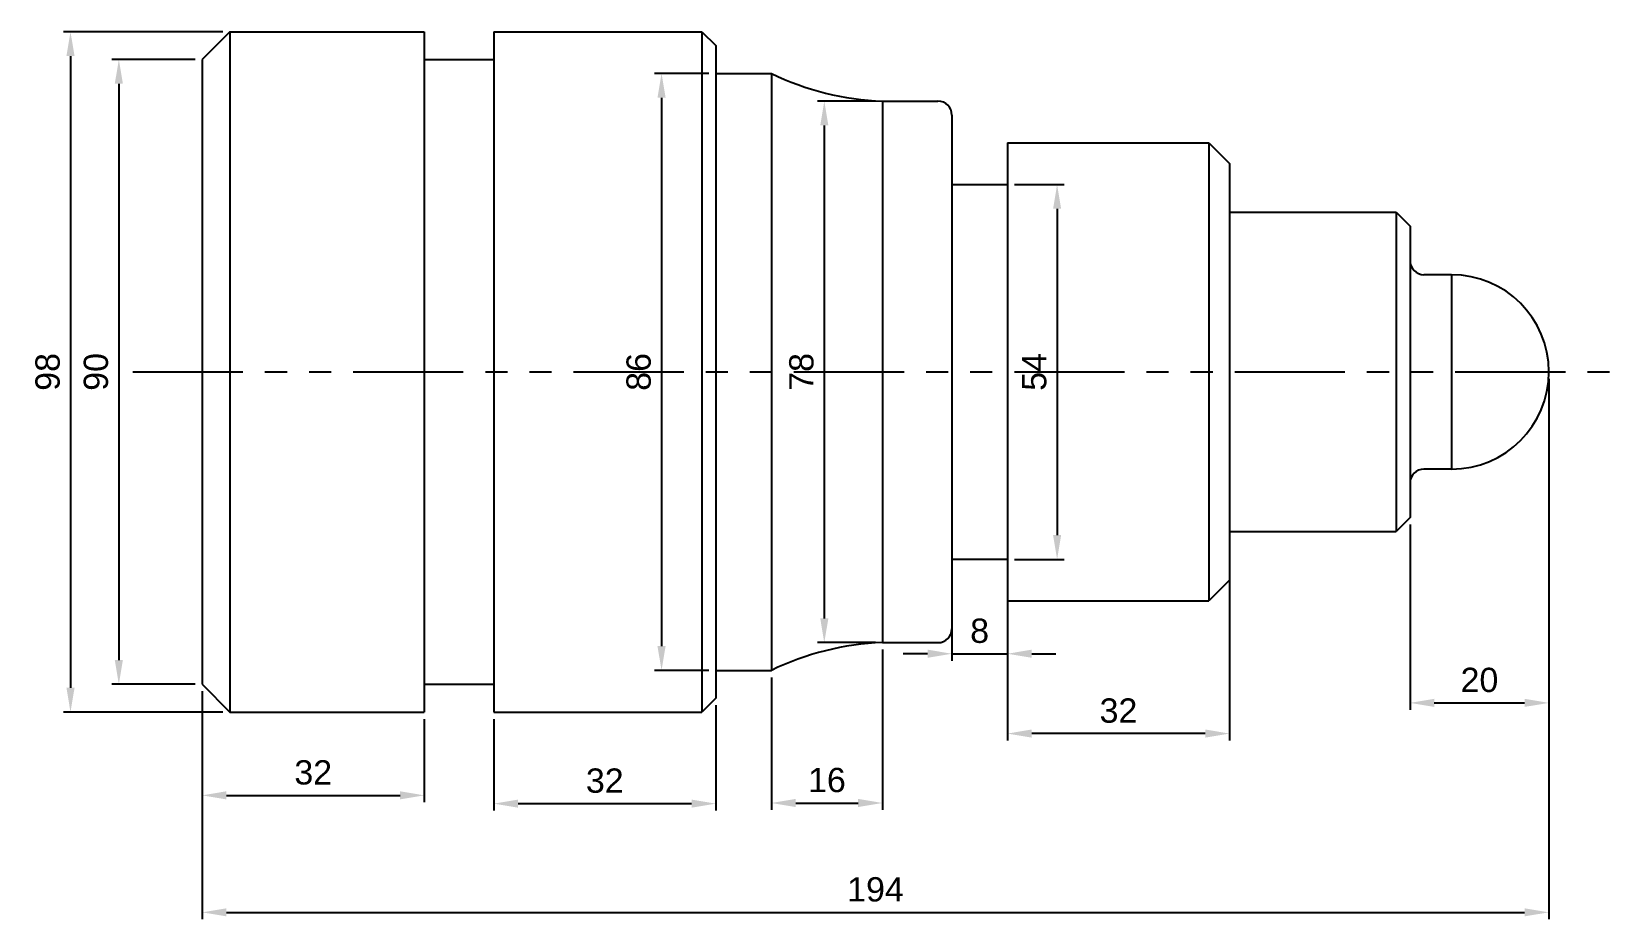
# Model space of a CAD drawing. Header units: millimetres. Extents: x 495 to 723, y 188 to 316.
import ezdxf

# ---------------------------------------------------------------- set-up
doc = ezdxf.new("R2010")
doc.units = ezdxf.units.MM
doc.linetypes.add('PHANTOM2', pattern=[31.75, 15.875, -3.175, 3.175, -3.175, 3.175, -3.175])
doc.layers.add('CENTER', color=4, linetype='PHANTOM2', lineweight=25)
doc.layers.add('DIM', color=3, linetype='Continuous', lineweight=25)
doc.layers.add('SHAPE', color=7, linetype='Continuous')
doc.styles.get("Standard").update_dxf_attribs({"font": 'arial.ttf'})
doc.dimstyles.new('AM_ISO$0', dxfattribs={"dimtxt": 3.5, "dimasz": 3.5, "dimexe": 1, "dimexo": 1, "dimgap": 1.5, "dimtad": 1, "dimdsep": 46, "dimtxsty": 'Standard', "dimcen": 0, "dimclrd": 256, "dimclre": 256, "dimclrt": 2, "dimadec": 0, "dimazin": 2, "dimtp": 0.1, "dimtm": 0.1, "dimtfac": 0.71, "dimtdec": 3, "dimtmove": 0, "dimatfit": 3, "dimfxl": 1, "dimlwd": -1, "dimlwe": -1, "dimarcsym": 1})

# ---------------------------------------------------------------- blocks, each defined once
blk = doc.blocks.new('*D2')
at = {"layer": 'Defpoints', "color": 0, "transparency": 16777216}
for p in [(519.45, 312.26), (507.45, 222.26), (519.45, 222.26)]:
    blk.add_point(p, dxfattribs=at)
at = {"layer": 'DIM', "linetype": 'ByBlock', "transparency": 16777216}
for p, q in [((518.45, 312.26), (506.45, 312.26)), ((507.45, 308.76), (507.45, 225.76)), ((518.45, 222.26), (506.45, 222.26))]:
    blk.add_line(p, q, dxfattribs=at)
at = {"layer": 'DIM', "transparency": 16777216}
for points in [[(506.86, 308.76), (508.03, 308.76), (507.45, 312.26)], [(506.86, 225.76), (508.03, 225.76), (507.45, 222.26)]]:
    blk.add_solid(points, dxfattribs=at)
at = {"layer": 'DIM', "color": 2, "transparency": 16777216, "insert": (504.16, 267.26), "char_height": 3.5, "attachment_point": 5, "rotation": 90}
blk.add_mtext('90', dxfattribs=at)
blk = doc.blocks.new('*D3')
at = {"layer": 'Defpoints', "color": 0, "transparency": 16777216}
for p in [(523.45, 316.26), (500.48, 218.26), (523.45, 218.26)]:
    blk.add_point(p, dxfattribs=at)
at = {"layer": 'DIM', "linetype": 'ByBlock', "transparency": 16777216}
for p, q in [((522.45, 316.26), (499.48, 316.26)), ((500.48, 312.76), (500.48, 221.76)), ((522.45, 218.26), (499.48, 218.26))]:
    blk.add_line(p, q, dxfattribs=at)
at = {"layer": 'DIM', "transparency": 16777216}
for points in [[(499.9, 312.76), (501.07, 312.76), (500.48, 316.26)], [(499.9, 221.76), (501.07, 221.76), (500.48, 218.26)]]:
    blk.add_solid(points, dxfattribs=at)
at = {"layer": 'DIM', "color": 2, "transparency": 16777216, "insert": (497.2, 267.26), "char_height": 3.5, "attachment_point": 5, "rotation": 90}
blk.add_mtext('98', dxfattribs=at)
blk = doc.blocks.new('*D4')
at = {"layer": 'Defpoints', "color": 0, "transparency": 16777216}
for p in [(593.45, 310.26), (585.63, 224.26), (593.45, 224.26)]:
    blk.add_point(p, dxfattribs=at)
at = {"layer": 'DIM', "linetype": 'ByBlock', "transparency": 16777216}
for p, q in [((592.45, 310.26), (584.63, 310.26)), ((585.63, 306.76), (585.63, 227.76)), ((592.45, 224.26), (584.63, 224.26))]:
    blk.add_line(p, q, dxfattribs=at)
at = {"layer": 'DIM', "transparency": 16777216}
for points in [[(585.04, 306.76), (586.21, 306.76), (585.63, 310.26)], [(585.04, 227.76), (586.21, 227.76), (585.63, 224.26)]]:
    blk.add_solid(points, dxfattribs=at)
at = {"layer": 'DIM', "color": 2, "transparency": 16777216, "insert": (582.34, 267.26), "char_height": 3.5, "attachment_point": 5, "rotation": 90}
blk.add_mtext('86', dxfattribs=at)
blk = doc.blocks.new('*D5')
at = {"layer": 'Defpoints', "color": 0, "transparency": 16777216}
for p in [(617.45, 306.26), (609.07, 228.26), (617.45, 228.26)]:
    blk.add_point(p, dxfattribs=at)
at = {"layer": 'DIM', "linetype": 'ByBlock', "transparency": 16777216}
for p, q in [((616.45, 306.26), (608.07, 306.26)), ((609.07, 302.76), (609.07, 231.76)), ((616.45, 228.26), (608.07, 228.26))]:
    blk.add_line(p, q, dxfattribs=at)
at = {"layer": 'DIM', "transparency": 16777216}
for points in [[(608.49, 302.76), (609.66, 302.76), (609.07, 306.26)], [(608.49, 231.76), (609.66, 231.76), (609.07, 228.26)]]:
    blk.add_solid(points, dxfattribs=at)
at = {"layer": 'DIM', "color": 2, "transparency": 16777216, "insert": (605.79, 267.26), "char_height": 3.5, "attachment_point": 5, "rotation": 90}
blk.add_mtext('78', dxfattribs=at)
blk = doc.blocks.new('*D6')
at = {"layer": 'Defpoints', "color": 0, "transparency": 16777216}
for p in [(635.45, 294.26), (635.45, 240.26), (642.61, 240.26)]:
    blk.add_point(p, dxfattribs=at)
at = {"layer": 'DIM', "linetype": 'ByBlock', "transparency": 16777216}
for p, q in [((636.45, 294.26), (643.61, 294.26)), ((642.61, 290.76), (642.61, 243.76)), ((636.45, 240.26), (643.61, 240.26))]:
    blk.add_line(p, q, dxfattribs=at)
at = {"layer": 'DIM', "transparency": 16777216}
for points in [[(642.03, 290.76), (643.19, 290.76), (642.61, 294.26)], [(642.03, 243.76), (643.19, 243.76), (642.61, 240.26)]]:
    blk.add_solid(points, dxfattribs=at)
at = {"layer": 'DIM', "color": 2, "transparency": 16777216, "insert": (639.33, 267.26), "char_height": 3.5, "attachment_point": 5, "rotation": 90}
blk.add_mtext('54', dxfattribs=at)
blk = doc.blocks.new('*D7')
at = {"layer": 'Defpoints', "color": 0, "transparency": 16777216}
for p in [(713.45, 267.26), (519.45, 222.26), (713.45, 189.41)]:
    blk.add_point(p, dxfattribs=at)
at = {"layer": 'DIM', "linetype": 'ByBlock', "transparency": 16777216}
for p, q in [((713.45, 266.26), (713.45, 188.41)), ((519.45, 221.26), (519.45, 188.41)), ((522.95, 189.41), (709.95, 189.41))]:
    blk.add_line(p, q, dxfattribs=at)
at = {"layer": 'DIM', "transparency": 16777216}
for points in [[(522.95, 189.99), (522.95, 188.83), (519.45, 189.41)], [(709.95, 189.99), (709.95, 188.83), (713.45, 189.41)]]:
    blk.add_solid(points, dxfattribs=at)
at = {"layer": 'DIM', "color": 2, "transparency": 16777216, "insert": (616.45, 192.7), "char_height": 3.5, "attachment_point": 5}
blk.add_mtext('194', dxfattribs=at)
blk = doc.blocks.new('*D8')
at = {"layer": 'Defpoints', "color": 0, "transparency": 16777216}
for p in [(519.45, 222.26), (551.45, 218.26), (551.45, 206.26)]:
    blk.add_point(p, dxfattribs=at)
at = {"layer": 'DIM', "linetype": 'ByBlock', "transparency": 16777216}
for p, q in [((519.45, 221.26), (519.45, 205.26)), ((551.45, 217.26), (551.45, 205.26)), ((522.95, 206.26), (547.95, 206.26))]:
    blk.add_line(p, q, dxfattribs=at)
at = {"layer": 'DIM', "transparency": 16777216}
for points in [[(522.95, 206.85), (522.95, 205.68), (519.45, 206.26)], [(547.95, 206.85), (547.95, 205.68), (551.45, 206.26)]]:
    blk.add_solid(points, dxfattribs=at)
at = {"layer": 'DIM', "color": 2, "transparency": 16777216, "insert": (535.45, 209.55), "char_height": 3.5, "attachment_point": 5}
blk.add_mtext('32', dxfattribs=at)
blk = doc.blocks.new('*D9')
at = {"layer": 'Defpoints', "color": 0, "transparency": 16777216}
for p in [(593.45, 220.26), (561.45, 218.26), (593.45, 205.07)]:
    blk.add_point(p, dxfattribs=at)
at = {"layer": 'DIM', "linetype": 'ByBlock', "transparency": 16777216}
for p, q in [((561.45, 217.26), (561.45, 204.07)), ((593.45, 219.26), (593.45, 204.07)), ((564.95, 205.07), (589.95, 205.07))]:
    blk.add_line(p, q, dxfattribs=at)
at = {"layer": 'DIM', "transparency": 16777216}
for points in [[(564.95, 205.65), (564.95, 204.49), (561.45, 205.07)], [(589.95, 205.65), (589.95, 204.49), (593.45, 205.07)]]:
    blk.add_solid(points, dxfattribs=at)
at = {"layer": 'DIM', "color": 2, "transparency": 16777216, "insert": (577.45, 208.36), "char_height": 3.5, "attachment_point": 5}
blk.add_mtext('32', dxfattribs=at)
blk = doc.blocks.new('*D10')
at = {"layer": 'Defpoints', "color": 0, "transparency": 16777216}
for p in [(617.45, 228.26), (601.45, 224.26), (617.45, 205.16)]:
    blk.add_point(p, dxfattribs=at)
at = {"layer": 'DIM', "linetype": 'ByBlock', "transparency": 16777216}
for p, q in [((617.45, 227.26), (617.45, 204.16)), ((601.45, 223.26), (601.45, 204.16)), ((604.95, 205.16), (613.95, 205.16))]:
    blk.add_line(p, q, dxfattribs=at)
at = {"layer": 'DIM', "transparency": 16777216}
for points in [[(604.95, 205.75), (604.95, 204.58), (601.45, 205.16)], [(613.95, 205.75), (613.95, 204.58), (617.45, 205.16)]]:
    blk.add_solid(points, dxfattribs=at)
at = {"layer": 'DIM', "color": 2, "transparency": 16777216, "insert": (609.45, 208.45), "char_height": 3.5, "attachment_point": 5}
blk.add_mtext('16', dxfattribs=at)
blk = doc.blocks.new('*D11')
at = {"layer": 'Defpoints', "color": 0, "transparency": 16777216}
for p in [(627.45, 240.26), (635.45, 240.26), (635.45, 226.66)]:
    blk.add_point(p, dxfattribs=at)
at = {"layer": 'DIM', "linetype": 'ByBlock', "transparency": 16777216}
for p, q in [((627.45, 239.26), (627.45, 225.66)), ((635.45, 239.26), (635.45, 225.66)), ((623.95, 226.66), (620.45, 226.66)), ((627.45, 226.66), (635.45, 226.66)), ((638.95, 226.66), (642.45, 226.66))]:
    blk.add_line(p, q, dxfattribs=at)
at = {"layer": 'DIM', "transparency": 16777216}
for points in [[(623.95, 227.25), (623.95, 226.08), (627.45, 226.66)], [(638.95, 227.25), (638.95, 226.08), (635.45, 226.66)]]:
    blk.add_solid(points, dxfattribs=at)
at = {"layer": 'DIM', "color": 2, "transparency": 16777216, "insert": (631.45, 229.95), "char_height": 3.5, "attachment_point": 5}
blk.add_mtext('8', dxfattribs=at)
blk = doc.blocks.new('*D12')
at = {"layer": 'Defpoints', "color": 0, "transparency": 16777216}
for p in [(667.45, 244.26), (635.45, 234.26), (635.45, 215.16)]:
    blk.add_point(p, dxfattribs=at)
at = {"layer": 'DIM', "linetype": 'ByBlock', "transparency": 16777216}
for p, q in [((667.45, 243.26), (667.45, 214.16)), ((635.45, 233.26), (635.45, 214.16)), ((663.95, 215.16), (638.95, 215.16))]:
    blk.add_line(p, q, dxfattribs=at)
at = {"layer": 'DIM', "transparency": 16777216}
for points in [[(638.95, 215.75), (638.95, 214.58), (635.45, 215.16)], [(663.95, 215.75), (663.95, 214.58), (667.45, 215.16)]]:
    blk.add_solid(points, dxfattribs=at)
at = {"layer": 'DIM', "color": 2, "transparency": 16777216, "insert": (651.45, 218.45), "char_height": 3.5, "attachment_point": 5}
blk.add_mtext('32', dxfattribs=at)
blk = doc.blocks.new('*D13')
at = {"layer": 'Defpoints', "color": 0, "transparency": 16777216}
for p in [(713.45, 267.26), (693.45, 246.26), (713.45, 219.58)]:
    blk.add_point(p, dxfattribs=at)
at = {"layer": 'DIM', "linetype": 'ByBlock', "transparency": 16777216}
for p, q in [((713.45, 266.26), (713.45, 218.58)), ((693.45, 245.26), (693.45, 218.58)), ((696.95, 219.58), (709.95, 219.58))]:
    blk.add_line(p, q, dxfattribs=at)
at = {"layer": 'DIM', "transparency": 16777216}
for points in [[(696.95, 220.17), (696.95, 219), (693.45, 219.58)], [(709.95, 220.17), (709.95, 219), (713.45, 219.58)]]:
    blk.add_solid(points, dxfattribs=at)
at = {"layer": 'DIM', "color": 2, "transparency": 16777216, "insert": (703.45, 222.87), "char_height": 3.5, "attachment_point": 5}
blk.add_mtext('20', dxfattribs=at)

msp = doc.modelspace()

# ---------------------------------------------------------------- linework, layer by layer
at = {"layer": 'CENTER'}
msp.add_line((509.448, 267.264), (723.448, 267.264), dxfattribs=at)
at = {"layer": 'SHAPE'}
for p, q in [((523.448, 316.264), (519.448, 312.264)), ((523.448, 316.264), (551.448, 316.264)), ((523.448, 316.264), (523.448, 218.264)), ((551.448, 316.264), (551.448, 218.264)), ((561.448, 316.264), (561.448, 218.264)), ((561.448, 316.264), (591.448, 316.264)), ((591.448, 316.264), (593.448, 314.264)), ((591.448, 316.264), (591.448, 218.264)), ((593.448, 314.264), (593.448, 220.264)), ((519.448, 312.264), (519.448, 222.264)), ((551.448, 312.264), (561.448, 312.264)), ((593.448, 310.264), (601.448, 310.264)), ((601.448, 310.264), (601.448, 224.264)), ((617.448, 306.264), (617.448, 228.264)), ((617.448, 306.264), (617.448, 228.264)), ((617.448, 306.264), (625.448, 306.264)), ((627.448, 304.264), (627.448, 230.264)), ((635.448, 300.264), (635.448, 234.264)), ((635.448, 300.264), (664.448, 300.264)), ((664.448, 300.264), (667.448, 297.264)), ((664.448, 300.264), (664.448, 234.264)), ((667.448, 297.264), (667.448, 237.264)), ((627.448, 294.264), (635.448, 294.264)), ((667.448, 290.264), (691.448, 290.264)), ((691.448, 290.264), (693.448, 288.264)), ((691.448, 290.264), (691.448, 244.264)), ((693.448, 288.264), (693.448, 246.264)), ((699.448, 281.264), (695.448, 281.264)), ((699.448, 281.264), (699.448, 253.264)), ((699.448, 253.264), (695.448, 253.264)), ((693.448, 246.264), (691.448, 244.264)), ((667.448, 244.264), (691.448, 244.264)), ((627.448, 240.264), (635.448, 240.264)), ((667.448, 237.264), (664.448, 234.264)), ((635.448, 234.264), (664.448, 234.264)), ((617.448, 228.264), (625.448, 228.264)), ((593.448, 224.264), (601.448, 224.264)), ((519.448, 222.264), (523.448, 218.264)), ((551.448, 222.264), (561.448, 222.264)), ((593.448, 220.264), (591.448, 218.264)), ((523.448, 218.264), (551.448, 218.264)), ((561.448, 218.264), (591.448, 218.264))]:
    msp.add_line(p, q, dxfattribs=at)
for centre, radius, start, end in [((618.941, 346.236), 40, 244.06662, 267.86089), ((625.448, 304.264), 2, 0, 90), ((695.448, 283.264), 2, 180, 270), ((699.448, 267.264), 14, 270, 90), ((695.448, 251.264), 2, 90, 180), ((625.448, 230.264), 2, 270, 0), ((618.941, 188.292), 40, 92.13911, 115.93338)]:
    msp.add_arc(centre, radius, start, end, dxfattribs=at)

# ---------------------------------------------------------------- dimensions: what is measured, and where the dimension line sits
at = {"layer": 'DIM'}
for base, p1, p2, angle, picture, middle in [((500.482, 218.264), (523.448, 316.264), (523.448, 218.264), 90, '*D3', (497.195, 267.264)), ((635.448, 215.163), (667.448, 244.264), (635.448, 234.264), 0, '*D12', (651.448, 218.451)), ((635.448, 226.663), (627.448, 240.264), (635.448, 240.264), 0, '*D11', (631.448, 229.95)), ((617.448, 205.163), (601.448, 224.264), (617.448, 228.264), 0, '*D10', (609.448, 208.45))]:
    dim = msp.add_linear_dim(base=base, p1=p1, p2=p2, angle=angle, dimstyle='AM_ISO$0', dxfattribs=at)
    dim.commit()
    dim.dimension.update_dxf_attribs({"geometry": picture, "text_midpoint": middle})
for base, p1, p2, angle, picture, middle in [((507.448, 222.264), (519.448, 312.264), (519.448, 222.264), 90, '*D2', (504.161, 267.264)), ((642.609, 240.264), (635.448, 294.264), (635.448, 240.264), 90, '*D6', (639.329, 267.264)), ((713.448, 189.412), (519.448, 222.264), (713.448, 267.264), 0, '*D7', (616.448, 192.699)), ((713.448, 219.584), (693.448, 246.264), (713.448, 267.264), 0, '*D13', (703.448, 222.871)), ((551.448, 206.264), (519.448, 222.264), (551.448, 218.264), 0, '*D8', (535.448, 209.552))]:
    dim = msp.add_linear_dim(base=base, p1=p1, p2=p2, angle=angle, dimstyle='AM_ISO$0', override={"dimpost": ''}, dxfattribs=at)
    dim.commit()
    dim.dimension.update_dxf_attribs({"geometry": picture, "text_midpoint": middle})
for base, p1, p2, angle, picture, middle in [((585.628, 224.264), (593.448, 310.264), (593.448, 224.264), 90, '*D4', (585.628, 267.264)), ((609.072, 228.264), (617.448, 306.264), (617.448, 228.264), 90, '*D5', (609.072, 267.264)), ((593.448, 205.069), (561.448, 218.264), (593.448, 220.264), 0, '*D9', (577.448, 205.069))]:
    dim = msp.add_linear_dim(base=base, p1=p1, p2=p2, angle=angle, dimstyle='AM_ISO$0', dxfattribs=at)
    dim.commit()
    dim.dimension.update_dxf_attribs({"geometry": picture, "text_midpoint": middle, "dimtype": 160})

doc.saveas('drawing.dxf')
